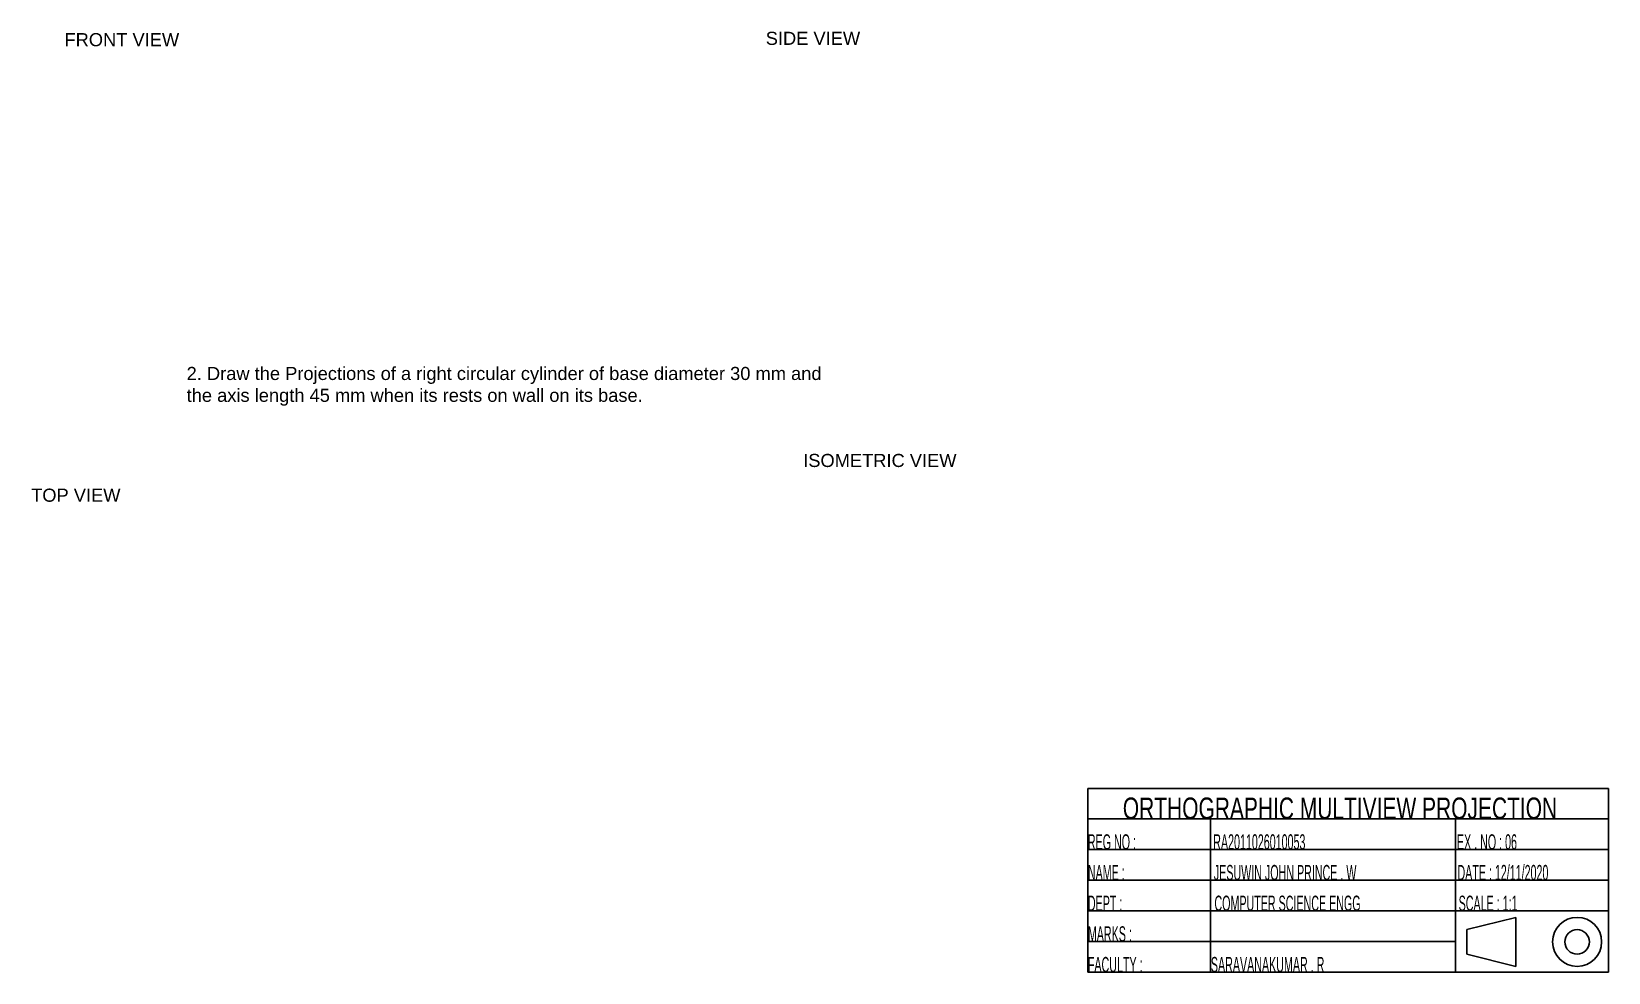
# Paper-space layout 'Layout1' of a CAD drawing. Header units: millimetres. Extents: x 24 to 325, y 8 to 188.
import ezdxf

# ---------------------------------------------------------------- set-up
doc = ezdxf.new("R2010")
doc.units = ezdxf.units.MM
doc.styles.get("Standard").update_dxf_attribs({"font": 'arial.ttf'})

psp = doc.layouts.get("Layout1")

# ---------------------------------------------------------------- linework, layer by layer
for p, q in [((225.47, 43.44), (324.93, 43.44)), ((225.47, 8.33), (225.47, 43.44)), ((324.93, 43.44), (324.93, 8.33)), ((225.47, 37.59), (324.93, 37.59)), ((248.87, 8.33), (248.87, 37.59)), ((295.68, 37.59), (295.68, 8.33)), ((225.47, 31.74), (324.93, 31.74)), ((225.47, 25.89), (324.93, 25.89)), ((225.47, 20.03), (324.93, 20.03)), ((297.89, 16.47), (307.25, 18.81)), ((307.25, 18.81), (307.25, 9.45)), ((297.89, 16.47), (297.89, 11.79)), ((225.47, 14.18), (295.68, 14.18)), ((297.89, 11.79), (307.25, 9.45)), ((324.93, 8.33), (225.47, 8.33))]:
    psp.add_line(p, q)
for radius in [4.68, 2.34]:
    psp.add_circle((318.95, 14.13), radius)

# ---------------------------------------------------------------- texts
for s, p in [('FRONT VIEW', (29.94, 185.13)), ('SIDE VIEW', (163.92, 185.39)), ('ISOMETRIC VIEW', (171.08, 104.79)), ('TOP VIEW', (23.57, 98.16))]:
    psp.add_text(s, height=2.5).set_placement(p)
for s, height, width, p in [('      ORTHOGRAPHIC MULTIVIEW PROJECTION', 4.0955, 0.7, (225.47, 37.59)), ('REG NO :                          RA2011026010053                                                   EX . NO : 06', 2.92538, 0.5, (225.47, 31.74)), ('NAME :                              JESUWIN JOHN PRINCE . W                                  DATE : 12/11/2020', 2.92538, 0.5, (225.47, 25.89)), ('DEPT :                               COMPUTER SCIENCE ENGG                                 SCALE : 1:1', 2.92538, 0.5, (225.47, 20.03)), ('MARKS :                   ', 2.9254, 0.5, (225.47, 14.18)), ('FACULTY :                       SARAVANAKUMAR . R', 2.9254, 0.5, (225.47, 8.33))]:
    psp.add_text(s, height=height, dxfattribs=dict(width=width)).set_placement(p)
at = {"insert": (53.28, 123.9), "char_height": 2.5, "width": 127.0153, "attachment_point": 1}
psp.add_mtext('2. Draw the Projections of a right circular cylinder of base diameter 30 mm and\\Pthe axis length 45 mm when its rests on wall on its base.', dxfattribs=at)

doc.saveas('drawing.dxf')
